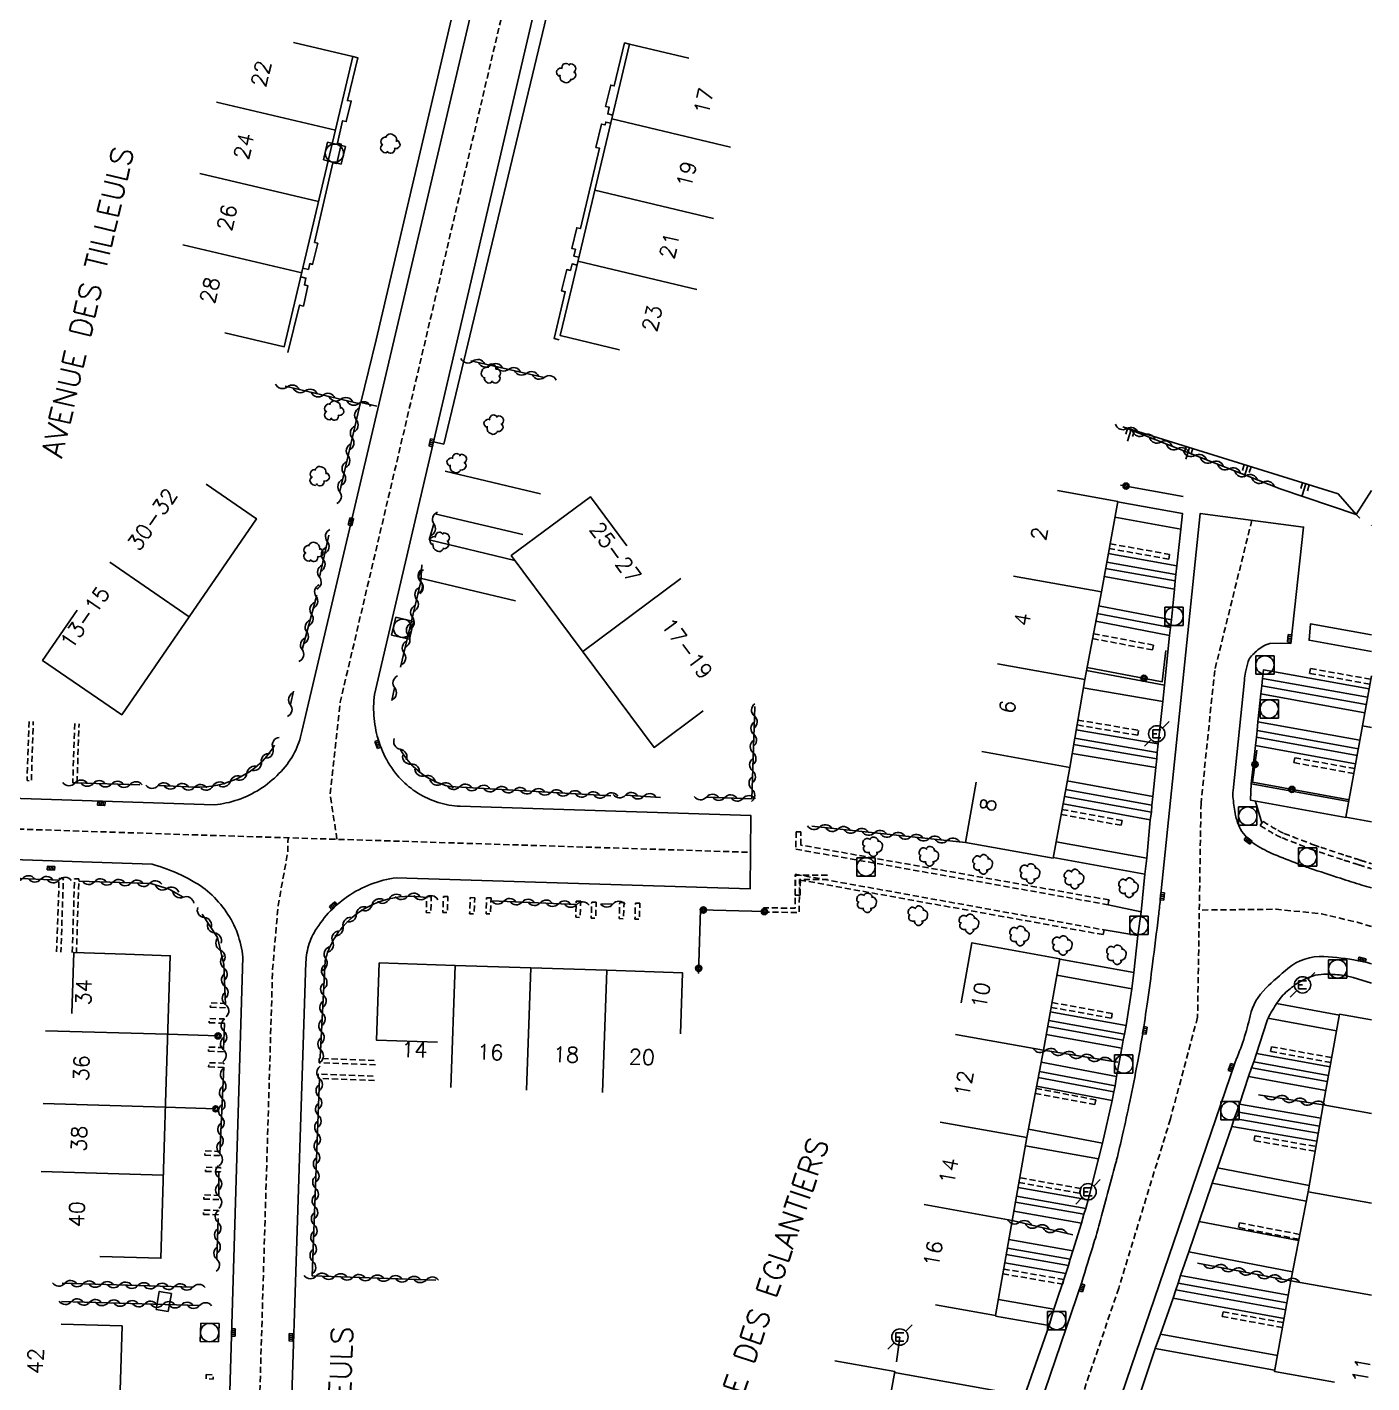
# Model space of a CAD drawing. Header units: millimetres. Extents: x 133017 to 134000, y 130000 to 131000.
# Drawn here: x 133890 to 134000, y 130642.6 to 130753.6 of the extents above; entities that cross this region are included whole.
import ezdxf
from ezdxf.enums import TextEntityAlignment as Align

# ---------------------------------------------------------------- set-up
doc = ezdxf.new("R2010")
doc.units = ezdxf.units.MM
doc.linetypes.add('DASHED', pattern=[0.75, 0.5, -0.25])
doc.layers.get('0').update_dxf_attribs({"linetype": 'CONTINUOUS'})
for name, color, linetype in [('W0001', 6, 'DASHED'), ('W0008', 7, 'CONTINUOUS'), ('W0100', 7, 'CONTINUOUS'), ('W0112', 1, 'DASHED'), ('W0211', 2, 'CONTINUOUS'), ('W0300', 7, 'CONTINUOUS'), ('W0310', 3, 'CONTINUOUS'), ('W0322', 7, 'CONTINUOUS'), ('W0400', 7, 'CONTINUOUS'), ('W0420', 7, 'CONTINUOUS'), ('W0471', 7, 'CONTINUOUS'), ('W0989', 7, 'CONTINUOUS'), ('W0991', 7, 'CONTINUOUS'), ('W1102', 7, 'CONTINUOUS'), ('W1471', 7, 'CONTINUOUS')]:
    doc.layers.add(name, color=color, linetype=linetype)
doc.styles.get("Standard").update_dxf_attribs({"font": 'romans.shx', "width": 0.85})

# ---------------------------------------------------------------- blocks, each defined once
blk = doc.blocks.new('T471')
for p, q in [((-0.333334, 0.333334), (-0.333334, -0.333334)), ((-0.333334, 0.333334), (0.333334, 0.333334)), ((-0.333334, 0), (0, 0)), ((0.500001, 0.500001), (1.000002, 1.000002)), ((-0.500001, -0.500001), (-1.000002, -1.000002)), ((-0.333334, -0.333334), (0.333334, -0.333334))]:
    blk.add_line(p, q)
blk.add_ellipse((0, 0), major_axis=(0.471405, 0.471405), ratio=1, start_param=5.4977871438, end_param=11.780972451)
blk = doc.blocks.new('T400')
for p, q in [((-0.15, 0.3), (0.15, 0.3)), ((-0.15, -0.25), (-0.15, 0.3)), ((-0.15, 0.15), (0.15, 0.15)), ((-0.15, 0), (0.15, 0)), ((0.15, 0.3), (0.15, -0.25)), ((-0.15, -0.15), (0.15, -0.15)), ((-0.15, -0.25), (-0.15, -0.3)), ((-0.15, -0.3), (0.15, -0.3)), ((0.15, -0.3), (0.15, -0.25))]:
    blk.add_line(p, q)
blk = doc.blocks.new('T420')
for p, q in [((0.75, 0.75), (-0.75, 0.75)), ((-0.75, 0.75), (-0.75, -0.75)), ((0.75, 0.75), (0.75, -0.75)), ((0.75, -0.75), (-0.75, -0.75))]:
    blk.add_line(p, q)
blk.add_ellipse((0, 0), major_axis=(-0.53, 0.53), ratio=1, start_param=3.926991, end_param=10.210176)
blk = doc.blocks.new('T300')
for p, q in [((-0.8, 0.51), (-0.86, 0.34)), ((-0.86, 0.34), (-0.86, 0.17)), ((-0.86, 0.17), (-0.74, 0.06)), ((-0.69, 0.63), (-0.8, 0.51)), ((-0.8, -0.06), (-0.74, 0.06)), ((-0.74, 0.06), (-0.69, 0.11)), ((-0.57, 0.69), (-0.69, 0.63)), ((-0.46, 0.69), (-0.57, 0.69)), ((-0.29, 0.63), (-0.46, 0.69)), ((-0.29, 0.63), (-0.17, 0.74)), ((-0.23, 0.57), (-0.29, 0.63)), ((-0.17, 0.74), (-0.06, 0.8)), ((-0.06, 0.8), (0.06, 0.8)), ((0.06, 0.8), (0.23, 0.74)), ((0.23, 0.74), (0.34, 0.63)), ((0.34, 0.63), (0.4, 0.51)), ((0.46, 0.46), (0.34, 0.46)), ((0.4, 0.51), (0.4, 0.46)), ((0.57, 0.4), (0.46, 0.46)), ((0.57, 0.4), (0.69, 0.29)), ((0.69, 0.29), (0.74, 0.17)), ((0.74, 0.06), (0.69, -0.17)), ((0.74, 0.17), (0.74, 0.06)), ((-0.8, -0.17), (-0.8, -0.06)), ((-0.8, -0.23), (-0.8, -0.17)), ((-0.74, -0.34), (-0.8, -0.23)), ((-0.69, -0.4), (-0.74, -0.34)), ((-0.51, -0.46), (-0.69, -0.4)), ((-0.4, -0.46), (-0.51, -0.46)), ((-0.4, -0.46), (-0.34, -0.46)), ((-0.34, -0.46), (-0.34, -0.4)), ((-0.34, -0.51), (-0.34, -0.46)), ((-0.29, -0.63), (-0.34, -0.51)), ((-0.17, -0.74), (-0.29, -0.63)), ((-0.06, -0.8), (-0.17, -0.74)), ((0.06, -0.8), (-0.06, -0.8)), ((0.17, -0.74), (0.06, -0.8)), ((0.23, -0.69), (0.17, -0.74)), ((0.29, -0.46), (0.23, -0.46)), ((0.29, -0.63), (0.23, -0.69)), ((0.46, -0.4), (0.29, -0.46)), ((0.34, -0.51), (0.29, -0.63)), ((0.34, -0.51), (0.34, -0.46)), ((0.57, -0.34), (0.46, -0.4)), ((0.63, -0.29), (0.57, -0.34)), ((0.69, -0.17), (0.63, -0.29))]:
    blk.add_line(p, q)
blk = doc.blocks.new('t211o')
at = {"color": 0, "linetype": 'Continuous'}
for p, q in [((-0.29, 0.5), (-0.29, 0)), ((0, 1), (0, 0)), ((0.29, 0.5), (0.29, 0))]:
    blk.add_line(p, q, dxfattribs=at)
blk = doc.blocks.new('t322o')
at = {"color": 0, "linetype": 'Continuous'}
for radius in [0.25, 0.15]:
    blk.add_circle((0, 0), radius, dxfattribs=at)
blk = doc.blocks.new('t310o')
at = {"color": 0, "linetype": 'Continuous'}
for centre, start, end in [((-0.5, 0.38), 216.8699, 323.1304), ((0.5, -0.37), 36.8699, 143.1303)]:
    blk.add_arc(centre, 0.625, start, end, dxfattribs=at)
blk = doc.blocks.new('T1471')
at = {"color": 0, "linetype": 'Continuous', "flags": 128}
blk.add_lwpolyline([(-0.75, -0.5), (-0.75, 0.5), (0.75, 0.5), (0.75, -0.5), (-0.75, -0.5)], dxfattribs=at)

msp = doc.modelspace()

# ---------------------------------------------------------------- linework, layer by layer
at = {"layer": 'W0001', "flags": 128}
for points in [[(133915.32, 130687.09), (133914.76, 130690.78), (133915.58, 130698.31), (133931.12, 130764.3), (133949.61, 130843.43), (133952.68, 130850.95), (133954.92, 130854.22)], [(133824.8, 130695.8), (133826.37, 130694.72), (133829.49, 130692.3), (133835.03, 130690.26), (133842.84, 130689.45), (133903.22, 130687.46), (133918.74, 130686.98), (133949.17, 130686.02)], [(133908.26, 130617.17), (133910.05, 130676.45), (133910.5, 130681.66), (133911.28, 130685.95), (133911.31, 130687.21)], [(134000, 130679.96), (133998.82, 130680.29), (133995.92, 130680.98), (133992.21, 130681.36), (133985.91, 130681.29)]]:
    msp.add_lwpolyline(points, dxfattribs=at)
at = {"layer": 'W0001'}
msp.add_lwpolyline([(133990.21, 130713.2), (133987.17, 130700.9), (133986.05, 130690.05), (133985.77, 130672.52), (133983.54, 130664.19), (133979.32, 130650.34), (133976.23, 130641.27), (133969.54, 130621.65), (133963.57, 130604.17), (133955.66, 130581.05), (133954.73, 130573.96)], dxfattribs=at)
at = {"layer": 'W0008', "flags": 128}
for points in [[(133923.23, 130719.63), (133924.06, 130719.44), (133947.46, 130816.87), (133951, 130831.85), (133951.65, 130834.62), (133953.04, 130840.54), (133954.13, 130843.14), (133956.15, 130844.97), (133958.87, 130845.93), (133961.62, 130845.53), (133963.12, 130845.01), (133974.78, 130841)], [(133944.76, 130811.77), (133918.39, 130698.93), (133918.37, 130698.68), (133918.34, 130698.44), (133918.33, 130698.19), (133918.32, 130697.95), (133918.32, 130697.7), (133918.33, 130697.46), (133918.34, 130697.21), (133918.36, 130696.97), (133918.39, 130696.72), (133918.42, 130696.48), (133918.46, 130696.23), (133918.51, 130695.99), (133918.56, 130695.75), (133918.62, 130695.52), (133918.69, 130695.27), (133918.77, 130695.02), (133918.86, 130694.77), (133918.95, 130694.53), (133919.05, 130694.29), (133919.16, 130694.06), (133919.27, 130693.82), (133919.39, 130693.6), (133919.52, 130693.37), (133919.65, 130693.15), (133919.8, 130692.93), (133919.94, 130692.72), (133920.1, 130692.51), (133920.24, 130692.33), (133920.39, 130692.17), (133920.54, 130692), (133920.7, 130691.84), (133920.86, 130691.69), (133921.03, 130691.54), (133921.2, 130691.39), (133921.38, 130691.26), (133921.56, 130691.12), (133921.74, 130691), (133921.93, 130690.87), (133922.12, 130690.76), (133922.32, 130690.65), (133922.53, 130690.54), (133922.73, 130690.44), (133922.94, 130690.35), (133923.16, 130690.26), (133923.37, 130690.18), (133923.59, 130690.11), (133923.81, 130690.05), (133924.03, 130689.99), (133924.26, 130689.94), (133924.48, 130689.89), (133924.71, 130689.86), (133924.94, 130689.83), (133925.17, 130689.8), (133925.39, 130689.79), (133949.21, 130689.03), (133949.13, 130683.02), (133920.17, 130683.93), (133919.91, 130683.89), (133919.64, 130683.85), (133919.38, 130683.79), (133919.11, 130683.73), (133918.85, 130683.66), (133918.6, 130683.58), (133918.34, 130683.5), (133918.09, 130683.4), (133917.84, 130683.3), (133917.59, 130683.19), (133917.35, 130683.08), (133917.1, 130682.96), (133916.87, 130682.83), (133916.64, 130682.69), (133916.41, 130682.55), (133916.18, 130682.4), (133915.96, 130682.24), (133915.75, 130682.08), (133915.54, 130681.91), (133915.34, 130681.75), (133915.15, 130681.58), (133914.97, 130681.4), (133914.79, 130681.22), (133914.61, 130681.03), (133914.44, 130680.84), (133914.28, 130680.65), (133914.12, 130680.45), (133913.97, 130680.24), (133913.82, 130680.04), (133913.68, 130679.82), (133913.54, 130679.61), (133913.44, 130679.44), (133913.35, 130679.27), (133913.27, 130679.09), (133913.19, 130678.92), (133913.12, 130678.74), (133913.05, 130678.55), (133912.99, 130678.37), (133912.94, 130678.18), (133912.9, 130677.99), (133912.86, 130677.8), (133912.83, 130677.61), (133912.8, 130677.42), (133912.79, 130677.23), (133912.78, 130677.03), (133910.83, 130617.06)], [(133918.57, 130722.54), (133917.28, 130722.85), (133918.52, 130727.98), (133933.42, 130791.54)], [(133841.87, 130691.99), (133905.28, 130689.9), (133905.53, 130689.93), (133905.77, 130689.97), (133906.02, 130690.01), (133906.26, 130690.06), (133906.5, 130690.11), (133906.74, 130690.18), (133906.98, 130690.25), (133907.21, 130690.32), (133907.45, 130690.41), (133907.68, 130690.5), (133907.91, 130690.6), (133908.13, 130690.7), (133908.36, 130690.81), (133908.58, 130690.93), (133908.8, 130691.05), (133909.01, 130691.19), (133909.22, 130691.32), (133909.43, 130691.47), (133909.63, 130691.62), (133909.83, 130691.78), (133910.02, 130691.94), (133910.21, 130692.1), (133910.39, 130692.28), (133910.57, 130692.46), (133910.74, 130692.64), (133910.91, 130692.83), (133911.07, 130693.02), (133911.23, 130693.22), (133911.36, 130693.4), (133911.49, 130693.59), (133911.61, 130693.79), (133911.73, 130693.98), (133911.84, 130694.18), (133911.94, 130694.39), (133912.03, 130694.6), (133912.12, 130694.81), (133912.2, 130695.02), (133912.27, 130695.24), (133912.34, 130695.46), (133912.4, 130695.68), (133912.45, 130695.9), (133928.69, 130764.87)], [(133939.27, 130752.18), (133938.86, 130752.28), (133938.02, 130748.76), (133937.73, 130748.83), (133937.31, 130747.08), (133937.61, 130747.01), (133937.48, 130746.46), (133937.89, 130746.36)], [(133912.53, 130733.84), (133912.98, 130733.74), (133913.09, 130734.21), (133913.32, 130734.15), (133913.74, 130735.88), (133913.49, 130735.94), (133914.99, 130742.47), (133915.3, 130742.4), (133915.65, 130744), (133915.36, 130744.07), (133915.78, 130745.91), (133916.08, 130745.83), (133916.48, 130747.51), (133916.17, 130747.56), (133917.02, 130751.06), (133916.62, 130751.15)], [(133937.73, 130745.7), (133937.32, 130745.79), (133937.26, 130745.56), (133936.96, 130745.63), (133936.51, 130743.72), (133936.81, 130743.65), (133935.24, 130737.07), (133934.95, 130737.14), (133934.54, 130735.45), (133934.84, 130735.38), (133934.71, 130734.82), (133935.12, 130734.73)], [(133934.97, 130734.09), (133934.56, 130734.19), (133934.43, 130733.65), (133934.13, 130733.72), (133933.71, 130731.97), (133934.01, 130731.9), (133933.09, 130728.08), (133933.5, 130727.98)], [(133911.3, 130726.94), (133912.26, 130730.81), (133912.57, 130730.73), (133912.94, 130732.39), (133912.65, 130732.46), (133912.77, 130733.03), (133912.36, 130733.13)], [(133924.17, 130717.22), (133931.99, 130715.36)], [(133923.34, 130713.74), (133930.53, 130712.03)], [(133922.86, 130711.59), (133929.88, 130709.92)], [(133984.08, 130709.47), (133978.46, 130710.48)], [(133983.99, 130708.76), (133978.33, 130709.78)], [(133922.12, 130708.46), (133929.94, 130706.61)], [(133983.87, 130707.56), (133978.12, 130708.59)], [(133983.94, 130708.23), (133978.24, 130709.26)], [(133983.63, 130705.06), (133977.67, 130706.19)], [(133983.48, 130703.78), (133977.43, 130704.93)], [(133983.54, 130704.43), (133977.55, 130705.57)], [(133983.06, 130699.69), (133976.67, 130700.9)], [(133982.93, 130698.37), (133976.41, 130699.48)], [(133991.02, 130699.66), (133999.58, 130698.12)], [(133991.09, 130700.25), (133999.69, 130698.71)], [(133990.94, 130698.98), (133999.46, 130697.44)], [(133982.53, 130694.9), (133975.82, 130696.05)], [(133990.64, 130696), (133998.93, 130694.5)], [(133990.71, 130696.7), (133999.05, 130695.19)], [(133982.43, 130693.68), (133975.62, 130694.85)], [(133982.45, 130694.19), (133975.7, 130695.35)], [(133990.6, 130695.44), (133998.83, 130693.95)], [(133982.36, 130692.95), (133975.49, 130694.12)], [(133990.51, 130694.75), (133998.7, 130693.26)], [(133982.11, 130690.59), (133975.1, 130691.86)], [(133990.16, 130691.63), (133998.14, 130690.19)], [(133982, 130689.3), (133974.87, 130690.59)], [(133982.03, 130689.88), (133974.97, 130691.16)], [(133981.89, 130688.69), (133974.76, 130689.98)], [(133905.8, 130617.27), (133907.61, 130677.44), (133907.58, 130677.69), (133907.55, 130677.94), (133907.5, 130678.18), (133907.45, 130678.42), (133907.39, 130678.67), (133907.32, 130678.91), (133907.25, 130679.14), (133907.17, 130679.38), (133907.08, 130679.61), (133906.98, 130679.84), (133906.88, 130680.07), (133906.77, 130680.29), (133906.65, 130680.51), (133906.53, 130680.73), (133906.39, 130680.94), (133906.26, 130681.16), (133906.11, 130681.36), (133905.96, 130681.56), (133905.8, 130681.76), (133905.63, 130681.95), (133905.46, 130682.14), (133905.29, 130682.32), (133905.11, 130682.5), (133904.92, 130682.67), (133904.73, 130682.83), (133904.53, 130682.99), (133904.33, 130683.14), (133904.12, 130683.29), (133903.91, 130683.43), (133903.69, 130683.56), (133903.42, 130683.72), (133903.14, 130683.87), (133902.86, 130684.02), (133902.58, 130684.16), (133902.29, 130684.29), (133902, 130684.42), (133901.7, 130684.54), (133901.41, 130684.65), (133901.11, 130684.76), (133900.81, 130684.86), (133900.51, 130684.95), (133900.2, 130685.04), (133845.43, 130686.87)], [(133981.61, 130685.55), (133974.2, 130686.89)], [(133981.45, 130684.24), (133973.96, 130685.59)], [(133981.15, 130681.15), (133978.44, 130681.73)], [(133980.88, 130679.22), (133978.11, 130679.67)], [(133980.55, 130676.17), (133974.49, 130677.26)], [(133980.39, 130674.84), (133974.25, 130675.95)], [(133979.92, 130671.83), (133973.71, 130672.95)], [(133992.22, 130673.64), (133997.39, 130672.69)], [(133979.69, 130670.63), (133973.5, 130671.75)], [(133979.78, 130671.13), (133973.59, 130672.25)], [(133991.53, 130672.43), (133997.15, 130671.4)], [(133979.58, 130669.98), (133973.38, 130671.1)], [(133990.59, 130669.55), (133996.61, 130668.45)], [(133979.14, 130667.66), (133972.96, 130668.83)], [(133990.19, 130668.39), (133996.39, 130667.25)], [(133990.38, 130668.88), (133996.48, 130667.76)], [(133978.92, 130666.4), (133972.72, 130667.58)], [(133979.01, 130666.91), (133972.82, 130668.09)], [(133989.95, 130667.67), (133996.26, 130666.52)], [(133978.77, 130665.7), (133972.59, 130666.87)], [(133989.19, 130665.41), (133995.85, 130664.25)], [(133988.76, 130664.23), (133995.64, 130663.04)], [(133988.98, 130664.77), (133995.74, 130663.6)], [(133977.99, 130662.22), (133971.92, 130663.37)], [(133988.56, 130663.58), (133995.53, 130662.38)], [(133977.66, 130660.92), (133971.67, 130661.98)], [(133987.4, 130660.18), (133994.91, 130658.74)], [(133976.82, 130657.58), (133971.07, 130658.58)], [(133986.96, 130658.94), (133994.66, 130657.46)], [(133976.47, 130656.4), (133970.86, 130657.38)], [(133976.62, 130656.86), (133970.95, 130657.86)], [(133976.26, 130655.67), (133970.73, 130656.64)], [(133985.9, 130655.8), (133994.04, 130654.24)], [(133975.56, 130653.4), (133970.33, 130654.32)], [(133975.19, 130652.2), (133970.11, 130653.09)], [(133975.33, 130652.72), (133970.2, 130653.62)], [(133985.04, 130653.31), (133993.55, 130651.68)], [(133974.98, 130651.53), (133969.99, 130652.41)], [(133984.19, 130650.75), (133993.08, 130649.13)], [(133984.38, 130651.38), (133993.2, 130649.77)], [(133974, 130648.62), (133969.46, 130649.42)], [(133983.76, 130649.51), (133992.85, 130647.85)], [(133983.98, 130650.2), (133992.98, 130648.56)], [(133973.61, 130647.28), (133969.22, 130648.05)], [(133982.74, 130646.58), (133992.3, 130644.84)], [(133982.31, 130645.4), (133992.07, 130643.62)], [(133971.59, 130641.52), (133960.97, 130643.43)]]:
    msp.add_lwpolyline(points, dxfattribs=at)
at = {"layer": 'W0008'}
for points in [[(134000, 130683.1, -0.001627), (133999.21, 130683.34, -0.004919), (133997.47, 130683.89, -0.003377), (133994.93, 130684.73, -0.010514), (133993.97, 130685.08, -0.005205), (133992.03, 130685.85, -0.045625), (133990.53, 130686.64, -0.067618), (133989.66, 130687.39, -0.072592), (133989.19, 130688.09, -0.060489), (133988.88, 130689.04, -0.024851), (133988.68, 130690.39, -0.049727), (133988.68, 130691.08), (133989.6, 130700.11, -0.026399), (133989.7, 130700.76, -0.019267), (133989.92, 130701.64, -0.117074), (133990.19, 130702.1, -0.053783), (133991.05, 130702.84, -0.102447), (133991.69, 130703.11), (133992.61, 130703.15), (133993.41, 130703.12), (133994.45, 130712.64), (133985.98, 130713.75), (133982.71, 130682.08, -0.004287), (133982.57, 130680.81, -0.001366), (133982.08, 130676.85, -0.004048), (133981.67, 130673.78, -0.004522), (133981.25, 130671.04, -0.0069), (133980.85, 130668.79, -0.004901), (133980.22, 130665.62, -0.003879), (133979.63, 130662.9, -0.005106), (133979.14, 130660.84, -0.005058), (133979.06, 130660.52, -0.000333), (133977.74, 130655.64, -0.007583), (133977.28, 130654.04, -0.001354), (133976.28, 130650.82), (133963.8, 130614.14)], [(133978.78, 130639.35), (133988.81, 130668.77), (133988.81, 130668.77), (133988.84, 130668.84, 0.046595), (133990.07, 130672.63, -0.149037), (133991.36, 130674.9, -0.01455), (133993.16, 130676.51, -0.191026), (133996.11, 130677.49, -0.032543), (133998.92, 130677.15, -0.025912), (133999.89, 130676.92), (134000, 130676.88)], [(133980.34, 130639.51), (133982.31, 130645.4), (133982.74, 130646.58), (133983.76, 130649.51), (133983.98, 130650.2), (133984.19, 130650.75), (133984.38, 130651.38), (133985.04, 130653.31), (133985.9, 130655.8), (133986.96, 130658.94), (133987.4, 130660.18), (133988.56, 130663.58), (133988.76, 130664.23), (133988.98, 130664.77), (133989.19, 130665.41), (133989.95, 130667.67), (133990.19, 130668.39), (133990.38, 130668.88), (133990.59, 130669.55), (133991.45, 130672.18, -0.05083), (133991.71, 130672.78, -0.028839), (133992.53, 130674.05, -0.052466), (133993, 130674.56, -0.037032), (133993.95, 130675.3, -0.064725), (133995.18, 130675.89, -0.080318), (133996.11, 130676.04, -0.030505), (133997.58, 130675.96, -0.042197), (133998.51, 130675.77), (134000, 130675.32)]]:
    msp.add_lwpolyline(points, format="xyb", dxfattribs=at)
for points in [[(133979.22, 130714.72), (133984.53, 130713.76), (133984.41, 130712.48)], [(133971.59, 130641.52), (133973.61, 130647.28), (133974, 130648.62), (133974.98, 130651.53), (133975.19, 130652.2), (133975.33, 130652.72), (133975.56, 130653.4), (133976.26, 130655.67), (133976.47, 130656.4), (133976.62, 130656.86), (133976.82, 130657.58), (133977.66, 130660.92), (133977.99, 130662.22), (133978.77, 130665.7), (133978.92, 130666.4), (133979.01, 130666.91), (133979.14, 130667.66), (133979.58, 130669.98), (133979.69, 130670.63), (133979.78, 130671.13), (133979.92, 130671.83), (133980.39, 130674.84), (133980.55, 130676.17), (133980.88, 130679.22), (133981.15, 130681.15), (133981.45, 130684.24), (133981.61, 130685.55), (133981.89, 130688.69), (133982, 130689.3), (133982.03, 130689.88), (133982.11, 130690.59), (133982.36, 130692.95), (133982.43, 130693.68), (133982.45, 130694.19), (133982.53, 130694.9), (133982.93, 130698.37), (133983.06, 130699.69), (133983.48, 130703.78), (133983.54, 130704.43), (133983.63, 130705.06), (133983.87, 130707.56), (133983.94, 130708.23), (133983.99, 130708.76), (133984.08, 130709.47), (133984.41, 130712.48), (133979, 130713.46)], [(134000, 130702.46), (133994.9, 130703.38), (133995.01, 130704.72), (134000, 130703.82)], [(133999.81, 130699.39), (133991.16, 130700.95), (133991.09, 130700.25), (133991.02, 130699.66), (133990.94, 130698.98), (133990.71, 130696.7), (133990.64, 130696), (133990.6, 130695.44), (133990.51, 130694.75), (133990.16, 130691.63), (133990.09, 130690.3), (133997.9, 130688.88)]]:
    msp.add_lwpolyline(points, dxfattribs=at)
at = {"layer": 'W0100', "flags": 128}
for points in [[(133906.14, 130728.55), (133911, 130727.4), (133916.62, 130751.17), (133911.76, 130752.32)], [(133938.44, 130727.15), (133933.58, 130728.33), (133934.54, 130732.28), (133939.27, 130752.18), (133944.13, 130751.02)], [(133904.6, 130716.16), (133908.73, 130713.32), (133897.7, 130697.28), (133891.22, 130701.73), (133894.05, 130705.85)], [(133939.05, 130711.12), (133936.06, 130715.13), (133929.59, 130710.31), (133941.28, 130694.6), (133945.29, 130697.59)], [(133895.9, 130652.94), (133900.9, 130652.79), (133901.31, 130666.38), (133901.67, 130677.55), (133898, 130677.68), (133893.77, 130677.82), (133893.62, 130672.82)], [(133923.55, 130670.48), (133918.55, 130670.65), (133918.78, 130676.96), (133924.99, 130676.76), (133931.19, 130676.56), (133937.4, 130676.36), (133943.61, 130676.15), (133943.45, 130671.16)], [(133891.98, 130622.7), (133896.97, 130622.55), (133897.72, 130647.25), (133892.73, 130647.4)]]:
    msp.add_lwpolyline(points, dxfattribs=at)
at = {"layer": 'W0100'}
for points in [[(133967.65, 130691.75), (133966.77, 130686.83), (133973.96, 130685.55), (133975.3, 130692.97), (133976.53, 130700.17), (133977.89, 130707.34), (133979.23, 130714.74), (133974.31, 130715.63)], [(134000, 130700.46), (133999.27, 130696.38), (133997.91, 130688.89), (134000, 130688.51)], [(133966.41, 130673.69), (133967.3, 130678.61), (133974.5, 130677.3), (133973.15, 130669.83), (133971.79, 130662.68), (133969.23, 130648.1), (133964.31, 130648.97)], [(134000, 130672.3), (133997.4, 130672.76), (133996.04, 130665.35), (133994.81, 130658.22), (133993.41, 130650.93), (133992.06, 130643.53), (133996.98, 130642.64)], [(133950.79, 130615.18), (133955.71, 130614.3), (133957.06, 130621.74), (133958.3, 130628.89), (133959.66, 130636.14), (133960.99, 130643.51), (133956.07, 130644.4)]]:
    msp.add_lwpolyline(points, dxfattribs=at)
at = {"layer": 'W0112'}
for points in [[(133978.6, 130711.28), (133983.48, 130710.4), (133983.41, 130710.01), (133978.53, 130710.89)], [(133977.24, 130703.91), (133982.16, 130702.98), (133982.09, 130702.59), (133977.17, 130703.52)], [(133999.88, 130699.79), (133994.94, 130700.67), (133995.01, 130701.07), (133999.95, 130700.18)], [(133975.96, 130696.85), (133980.94, 130696), (133980.87, 130695.6), (133975.89, 130696.45)], [(133998.56, 130692.47), (133993.64, 130693.36), (133993.72, 130693.76), (133998.63, 130692.87)], [(133974.67, 130689.52), (133979.59, 130688.63), (133979.52, 130688.23), (133974.6, 130689.12)], [(133973.78, 130673.33), (133978.72, 130672.44), (133978.79, 130672.83), (133973.85, 130673.72)], [(133996.68, 130668.81), (133991.74, 130669.72), (133991.81, 130670.11), (133996.75, 130669.21)], [(133972.48, 130666.29), (133977.36, 130665.37), (133977.44, 130665.76), (133972.55, 130666.69)], [(133995.38, 130661.55), (133990.39, 130662.42), (133990.45, 130662.81), (133995.45, 130661.94)], [(133971.14, 130658.99), (133976.13, 130658.11), (133976.2, 130658.5), (133971.21, 130659.38)], [(133994.07, 130654.35), (133989.13, 130655.3), (133989.21, 130655.69), (133994.14, 130654.74)], [(133969.83, 130651.52), (133974.75, 130650.66), (133974.81, 130651.05), (133969.9, 130651.91)], [(133992.71, 130647.12), (133987.79, 130648.02), (133987.86, 130648.41), (133992.79, 130647.52)]]:
    msp.add_lwpolyline(points, dxfattribs=at)
at = {"layer": 'W0112', "flags": 128}
for points in [[(133890.11, 130696.73), (133889.95, 130691.89), (133890.3, 130691.87), (133890.46, 130696.72)], [(133893.85, 130696.56), (133893.69, 130691.71), (133894.04, 130691.7), (133894.2, 130696.54)], [(133892.37, 130677.86), (133892.57, 130683.88), (133892.92, 130683.87), (133892.72, 130677.85)], [(133893.64, 130677.82), (133893.84, 130683.85), (133894.19, 130683.84), (133893.99, 130677.81)], [(133955.46, 130684.15), (133952.83, 130684.15), (133952.82, 130681.44), (133950.24, 130681.48), (133950.24, 130681.13), (133953.16, 130681.09), (133953.18, 130683.8), (133955.46, 130683.8)], [(133918.48, 130668.63), (133913.85, 130668.79), (133913.86, 130669.14), (133918.49, 130668.98)], [(133918.4, 130667.35), (133913.77, 130667.52), (133913.78, 130667.87), (133918.41, 130667.7)]]:
    msp.add_lwpolyline(points, dxfattribs=at)
at = {"layer": 'W0112'}
msp.add_lwpolyline([(134000, 130684.68, -0.001597), (133998.96, 130685, -0.00291), (133997.75, 130685.38, -0.001725), (133995.72, 130686.05, -0.010935), (133995.11, 130686.26, -0.002754), (133992.7, 130687.2, -0.034843), (133992.15, 130687.46, -0.014635), (133990.9, 130688.21), (133991.12, 130688.55, 0.014635), (133992.35, 130687.81, 0.034843), (133992.85, 130687.57, 0.002754), (133995.25, 130686.64, 0.010935), (133995.85, 130686.43, 0.001725), (133997.88, 130685.76, 0.00291), (133999.08, 130685.38, 0.001417), (134000, 130685.09)], format="xyb", dxfattribs=at)
for points in [[(133953.3, 130687.69), (133952.9, 130687.7), (133952.89, 130686.28), (133978.44, 130681.73), (133978.49, 130681.99), (133978.52, 130682.12), (133953.29, 130686.61)], [(133953.23, 130682.51), (133952.83, 130682.52), (133952.86, 130684.22), (133978.11, 130679.67), (133978.07, 130679.4), (133978.05, 130679.28), (133953.25, 130683.75)]]:
    msp.add_lwpolyline(points, close=True, dxfattribs=at)
at = {"layer": 'W0112', "flags": 128}
for points in [[(133923.04, 130682.39), (133922.67, 130682.4), (133922.63, 130681.08), (133922.99, 130681.07)], [(133924.4, 130682.39), (133924.03, 130682.41), (133923.99, 130681.09), (133924.35, 130681.08)], [(133926.59, 130682.29), (133926.22, 130682.31), (133926.18, 130680.99), (133926.55, 130680.98)], [(133927.93, 130682.29), (133927.56, 130682.3), (133927.52, 130680.98), (133927.89, 130680.97)], [(133935.27, 130682.01), (133934.9, 130682.02), (133934.86, 130680.7), (133935.23, 130680.69)], [(133936.54, 130681.93), (133936.17, 130681.95), (133936.13, 130680.63), (133936.5, 130680.62)], [(133938.82, 130681.9), (133938.46, 130681.91), (133938.42, 130680.59), (133938.78, 130680.58)], [(133940.12, 130681.85), (133939.75, 130681.87), (133939.71, 130680.55), (133940.07, 130680.54)], [(133904.95, 130673.34), (133906.17, 130673.3), (133906.19, 130673.65), (133904.96, 130673.69)], [(133904.86, 130672.06), (133906.08, 130672.03), (133906.09, 130672.38), (133904.87, 130672.41)], [(133904.79, 130669.73), (133906.01, 130669.69), (133906.02, 130670.04), (133904.8, 130670.08)], [(133904.81, 130668.45), (133906.04, 130668.41), (133906.05, 130668.76), (133904.82, 130668.8)], [(133904.49, 130661.23), (133905.71, 130661.19), (133905.72, 130661.54), (133904.5, 130661.58)], [(133904.56, 130659.9), (133905.78, 130659.86), (133905.79, 130660.21), (133904.57, 130660.25)], [(133904.41, 130657.63), (133905.64, 130657.59), (133905.65, 130657.94), (133904.43, 130657.98)], [(133904.38, 130656.38), (133905.6, 130656.35), (133905.61, 130656.7), (133904.39, 130656.74)], [(133904.61, 130643.27), (133905.19, 130643.25), (133905.18, 130642.9), (133904.6, 130642.92)]]:
    msp.add_lwpolyline(points, close=True, dxfattribs=at)
at = {"layer": 'W0211'}
msp.add_lwpolyline([(133992.53, 130715.76), (133998.74, 130713.67), (133997.27, 130715.37), (133979.64, 130720.84)], dxfattribs=at)
at = {"layer": 'W0310', "flags": 128}
for points in [[(133932.29, 130724.9), (133926.27, 130726.26)], [(133915.54, 130715.55), (133917.23, 130722.73), (133911.09, 130724.17)], [(133992.53, 130715.76), (133992.53, 130715.76), (133979.64, 130720.84)], [(133923.25, 130712.9), (133922.86, 130711.59)], [(133913.88, 130708.54), (133914.64, 130711.97)], [(133922.17, 130708.19), (133922.27, 130709.56)], [(133922.17, 130708.18), (133920.52, 130701.17)], [(133912.47, 130702.61), (133913.66, 130707.08)], [(133920.04, 130699.48), (133919.8, 130698.46)], [(133911.5, 130698.11), (133911.77, 130699.21)], [(133945.56, 130690.54), (133949.27, 130690.4), (133949.52, 130697.96)], [(133893.87, 130691.7), (133899.19, 130691.53)], [(133938.93, 130690.69), (133941.79, 130690.52)], [(133966.77, 130686.83), (133954.2, 130688.16)], [(133892.57, 130683.75), (133883.03, 130684.15), (133881.61, 130684.19)], [(133902.73, 130682.35), (133901.59, 130683.01), (133900.07, 130683.46), (133894.18, 130683.67)], [(133934.96, 130681.75), (133927.96, 130682.06)], [(133937.9, 130681.78), (133936.93, 130681.79)], [(133906.2, 130673.56), (133906.06, 130676.84), (133905.54, 130679.04), (133904.29, 130680.96)], [(133906.02, 130669.87), (133906.1, 130672)], [(133979.24, 130668.83), (133973.15, 130669.83)], [(133905.72, 130661.37), (133906.06, 130668.42)], [(133913.89, 130667.51), (133913.3, 130651.35), (133923.4, 130650.99)], [(133990.75, 130666.18), (133996.04, 130665.35)], [(133905.64, 130657.88), (133905.64, 130659.86)], [(133905.48, 130652.72), (133905.6, 130656.04)], [(133975.57, 130654.7), (133970.6, 130655.88)], [(133985.75, 130652.4), (133993.41, 130650.93)], [(133903.52, 130650.42), (133892.83, 130650.75)], [(133904.06, 130648.92), (133892.78, 130649.26)]]:
    msp.add_lwpolyline(points, dxfattribs=at)
for points in [[(133900.67, 130691.48), (133903.13, 130691.38, 0.128607), (133906.93, 130691.96, 0.073389), (133908.81, 130693.12, 0.08966), (133910.2, 130694.79)], [(133920.5, 130694.45, 0.09174), (133921.96, 130692.69, 0.11672), (133924.55, 130691.41), (133937.73, 130690.63)], [(133922.59, 130682.31, 0.117894), (133919.18, 130682.1, 0.117301), (133916.24, 130680.39, 0.139892), (133914.34, 130677.15), (133913.95, 130669.25), (133913.94, 130669.14)]]:
    msp.add_lwpolyline(points, format="xyb", dxfattribs=at)
at = {"layer": 'W0322', "flags": 128}
for points in [[(133984.6, 130715.15), (133979.47, 130716.08)], [(133999.04, 130713.37), (133998.74, 130713.67), (134000, 130715.63)], [(134000, 130712.78), (133999.97, 130712.8)], [(133976.72, 130701.15), (133982.87, 130699.98), (133983.16, 130702.54)], [(133998.17, 130690.32), (133990.27, 130691.76), (133990.63, 130694.39)], [(133991.03, 130688.42), (133990.51, 130690.17)], [(133950.31, 130681.17), (133945.09, 130681.31), (133944.92, 130676.11)], [(133905.58, 130670.99), (133901.46, 130671.12)], [(133905.4, 130665.02), (133901.27, 130665.15)], [(133961.13, 130644.3), (133961.4, 130646.34)]]:
    msp.add_lwpolyline(points, dxfattribs=at)
at = {"layer": 'W1102', "flags": 128}
for points in [[(133915.2, 130745.13), (133905.46, 130747.43)], [(133937.81, 130746.06), (133947.54, 130743.75)], [(133913.81, 130739.29), (133904.08, 130741.59)], [(133936.42, 130740.21), (133946.15, 130737.9)], [(133912.43, 130733.45), (133902.7, 130735.75)], [(133935.04, 130734.4), (133944.77, 130732.09)], [(133903.21, 130705.3), (133896.73, 130709.76)], [(133935.44, 130702.46), (133943.46, 130708.42)], [(133977.89, 130707.34), (133970.7, 130708.63)], [(133976.53, 130700.17), (133969.4, 130701.46)], [(133999.27, 130696.38), (134000, 130696.25)], [(133975.3, 130692.97), (133968.1, 130694.27)], [(133924.99, 130676.76), (133924.63, 130666.76)], [(133931.19, 130676.56), (133930.84, 130666.56)], [(133937.4, 130676.36), (133937.05, 130666.36)], [(133901.46, 130671.12), (133891.46, 130671.42)], [(133973.15, 130669.83), (133965.95, 130671.1)], [(133901.27, 130665.15), (133891.28, 130665.45)], [(133996.04, 130665.35), (134000, 130664.65)], [(133971.79, 130662.68), (133964.69, 130663.93)], [(133901.1, 130659.58), (133891.11, 130659.89)], [(133994.81, 130658.22), (134000, 130657.3)], [(133970.6, 130655.88), (133963.4, 130657.19)], [(133993.41, 130650.93), (134000, 130649.77)]]:
    msp.add_lwpolyline(points, dxfattribs=at)

# ---------------------------------------------------------------- block references
at = {"layer": 'W0211'}
for p, rotation in [((133980.32, 130720.63), 162.7494314368755), ((133985.1, 130719.15), 162.7494314368884), ((133989.87, 130717.67), 162.7494314368835), ((133994.64, 130716.18), 162.7494314368884)]:
    msp.add_blockref('t211o', p, dxfattribs=dict(at, rotation=rotation))
at = {"layer": 'W0300'}
for p, rotation in [((133934.08, 130749.77), 256.848848542194), ((133919.69, 130744.07), 76.8092129502122), ((133927.88, 130725.22), 167.2653089367665), ((133915.09, 130722.22), 76.78441002048248), ((133928.13, 130720.99), 252.5066141972096), ((133925.1, 130717.83), 252.5066141972096), ((133913.91, 130716.85), 76.78441002048248), ((133913.39, 130710.65), 77.47747626886404), ((133923.7, 130711.4), 253.6482247319278)]:
    msp.add_blockref('T300', p, dxfattribs=dict(at, rotation=rotation))
for p in [(133959.23, 130686.47), (133963.83, 130685.69), (133968.24, 130685.03), (133972.11, 130684.27), (133975.72, 130683.83), (133980.17, 130683.12), (133958.74, 130681.88), (133962.93, 130680.83), (133967.12, 130680.16), (133971.25, 130679.17), (133974.76, 130678.39), (133979.19, 130677.63)]:
    msp.add_blockref('T300', p, dxfattribs=at)
at = {"layer": 'W0310'}
for p, rotation in [((133926.44, 130726.22), 167.2653089379474), ((133927.9, 130725.89), 167.2653089379474), ((133929.37, 130725.56), 167.2653089379474), ((133930.83, 130725.23), 167.2653089379474), ((133932.29, 130724.9), 167.2653089379474), ((133911.26, 130724.13), 166.7844100204825), ((133912.72, 130723.79), 166.7844100204825), ((133914.18, 130723.45), 166.7844100204825), ((133915.64, 130723.11), 166.7844100204825), ((133917.1, 130722.76), 166.7844100204825), ((133916.91, 130721.4), 76.78441002048248), ((133916.57, 130719.94), 76.78441002048248), ((133979.98, 130720.71), 158.4679236467527), ((133981.37, 130720.16), 158.4679236467527), ((133916.23, 130718.48), 76.78441002048248), ((133982.77, 130719.61), 158.4679236467527), ((133984.16, 130719.06), 158.4679236467527), ((133985.56, 130718.51), 158.4679236467527), ((133986.95, 130717.96), 158.4679236467527), ((133915.88, 130717.02), 76.78441002048248), ((133988.35, 130717.41), 158.4679236467527), ((133989.74, 130716.86), 158.4679236467527), ((133915.54, 130715.55), 76.78441002048248), ((133991.14, 130716.31), 158.4679236467527), ((133923.25, 130712.9), 253.6482247319278), ((133914.53, 130711.47), 77.47747626868326), ((133914.2, 130710), 77.47747626868326), ((133913.88, 130708.54), 77.47747626868326), ((133922.17, 130708.18), 256.745714106195), ((133922.17, 130708.19), 85.92503489534282), ((133913.62, 130706.96), 75.14639677127589), ((133921.83, 130706.72), 256.745714106195), ((133913.24, 130705.51), 75.14639677127589), ((133921.49, 130705.26), 256.745714106195), ((133912.85, 130704.06), 75.14639677127589), ((133921.14, 130703.8), 256.745714106195), ((133912.47, 130702.61), 75.14639677127589), ((133920.8, 130702.34), 256.745714106195), ((133920.04, 130699.48), 256.8053935048165), ((133911.5, 130698.11), 76.18342271710831), ((133949.49, 130697.18), 88.09722932849664), ((133949.44, 130695.68), 88.09722932849664), ((133910.07, 130694.57), 58.14901993012455), ((133920.5, 130694.45), 299.4289222829711), ((133949.39, 130694.18), 88.09722932849664), ((133909.13, 130693.41), 44.08818987506983), ((133921.38, 130693.24), 313.1252469897141), ((133907.95, 130692.49), 31.97489685465779), ((133922.53, 130692.28), 326.8215716954375), ((133949.34, 130692.69), 88.09722932849664), ((133893.87, 130691.7), 358.1762508052137), ((133895.37, 130691.65), 358.1762508052137), ((133896.87, 130691.6), 358.1762508052137), ((133898.37, 130691.56), 358.1762508052137), ((133900.67, 130691.48), 357.6951337687764), ((133902.17, 130691.42), 357.6951337687764), ((133903.66, 130691.34), 357.9924126255234), ((133905.16, 130691.44), 9.319907367217732), ((133906.6, 130691.83), 20.64740211119972), ((133923.87, 130691.61), 340.5178964021743), ((133925.34, 130691.37), 356.6060216726739), ((133926.84, 130691.28), 356.6060216726739), ((133949.29, 130691.19), 88.09722932849664), ((133928.33, 130691.19), 356.6060216726739), ((133929.83, 130691.1), 356.6060216726739), ((133931.33, 130691.01), 356.6060216726739), ((133932.83, 130690.92), 356.6060216726739), ((133934.32, 130690.84), 356.6060216726739), ((133935.82, 130690.75), 356.6060216726739), ((133937.32, 130690.66), 356.6060216726739), ((133938.93, 130690.69), 356.6246515148655), ((133940.43, 130690.6), 356.6246515148655), ((133945.56, 130690.54), 357.7352284737673), ((133947.06, 130690.49), 357.7352284737673), ((133948.56, 130690.43), 357.7352284737673), ((133954.83, 130688.09), 173.9859759448649), ((133956.33, 130687.93), 173.9859759448649), ((133957.82, 130687.78), 173.9859759448649), ((133959.31, 130687.62), 173.9859759448649), ((133960.8, 130687.46), 173.9859759448649), ((133962.29, 130687.3), 173.9859759448649), ((133963.79, 130687.15), 173.9859759448649), ((133965.28, 130686.99), 173.9859759448649), ((133889.57, 130683.88), 177.6085118782373), ((133891.07, 130683.82), 177.6085118782373), ((133892.57, 130683.75), 177.6085118782373), ((133895.47, 130683.62), 177.9527865705102), ((133896.97, 130683.57), 177.9527865705102), ((133898.47, 130683.52), 177.9527865705102), ((133899.97, 130683.46), 177.9527865705102), ((133901.41, 130683.06), 163.4473275628755), ((133902.73, 130682.35), 149.996052474591), ((133919.61, 130682.22), 193.4182170327292), ((133921.09, 130682.42), 181.7116252384835), ((133922.59, 130682.31), 170.0050334432134), ((133904.47, 130680.68), 123.0315962390126), ((133916.91, 130680.95), 216.831400622705), ((133918.19, 130681.73), 205.1248088276715), ((133928.97, 130682.02), 177.4605433300812), ((133930.47, 130681.95), 177.4605433300812), ((133931.96, 130681.89), 177.4605433300812), ((133933.46, 130681.82), 177.4605433300812), ((133934.96, 130681.75), 177.4605433300812), ((133937.9, 130681.78), 179.2869660901124), ((133915.81, 130679.94), 228.8900362143736), ((133905.29, 130679.42), 123.0315962390126), ((133914.96, 130678.71), 241.4417277981102), ((133905.78, 130678.02), 103.4375882119898), ((133914.39, 130677.32), 253.9934193818331), ((133906.07, 130676.56), 92.44232864643426), ((133906.14, 130675.06), 92.44232864643426), ((133914.27, 130675.83), 267.1613293133968), ((133914.2, 130674.33), 267.1613293133968), ((133906.2, 130673.56), 92.44232864643426), ((133914.13, 130672.84), 267.1613293133968), ((133906.07, 130671.37), 87.86891745900805), ((133914.05, 130671.34), 267.1613293133968), ((133906.02, 130669.87), 87.86891745900805), ((133913.98, 130669.84), 267.1613293133968), ((133973.32, 130669.8), 170.6208670745982), ((133974.8, 130669.56), 170.6208670745982), ((133976.28, 130669.32), 170.6208670745982), ((133977.76, 130669.07), 170.6208670745982), ((133906.01, 130667.36), 87.22694043967816), ((133913.89, 130667.51), 267.9268924420834), ((133905.93, 130665.86), 87.22694043967816), ((133913.83, 130666.01), 267.9268924420834), ((133992.23, 130665.94), 351.0838396134235), ((133993.71, 130665.71), 351.0838396134235), ((133905.86, 130664.36), 87.22694043967816), ((133913.78, 130664.51), 267.9268924420834), ((133995.2, 130665.48), 351.0838396134235), ((133905.79, 130662.87), 87.22694043967816), ((133913.72, 130663.02), 267.9268924420834), ((133905.72, 130661.37), 87.22694043967816), ((133913.67, 130661.52), 267.9268924420834), ((133913.61, 130660.02), 267.9268924420834), ((133905.64, 130659.38), 90.12942880999817), ((133913.56, 130658.52), 267.9268924420834), ((133905.64, 130657.88), 90.12942880999817), ((133913.51, 130657.02), 267.9268924420834), ((133905.59, 130655.72), 88.0336819889872), ((133913.45, 130655.52), 267.9268924420834), ((133971.19, 130655.74), 166.659395705172), ((133905.54, 130654.22), 88.0336819889872), ((133913.4, 130654.02), 267.9268924420834), ((133972.65, 130655.39), 166.659395705172), ((133974.11, 130655.04), 166.659395705172), ((133905.48, 130652.72), 88.0336819889872), ((133913.34, 130652.52), 267.9268924420834), ((133913.63, 130651.34), 357.9268924420833), ((133915.13, 130651.29), 357.9268924420833), ((133987.23, 130652.12), 349.1255696623043), ((133988.7, 130651.84), 349.1255696623043), ((133990.17, 130651.56), 349.1255696623043), ((133991.65, 130651.27), 349.1255696623043), ((133893.03, 130650.74), 178.262286308005), ((133894.53, 130650.7), 178.262286308005), ((133896.03, 130650.65), 178.262286308005), ((133897.52, 130650.61), 178.262286308005), ((133899.02, 130650.56), 178.262286308005), ((133900.52, 130650.52), 178.262286308005), ((133902.02, 130650.47), 178.262286308005), ((133903.52, 130650.42), 178.262286308005), ((133916.63, 130651.23), 357.9268924420833), ((133918.13, 130651.18), 357.9268924420833), ((133919.63, 130651.13), 357.9268924420833), ((133921.13, 130651.07), 357.9268924420833), ((133922.63, 130651.02), 357.9268924420833), ((133993.12, 130650.99), 349.1255696623043), ((133893.57, 130649.24), 178.262286308005), ((133895.07, 130649.19), 178.262286308005), ((133896.57, 130649.15), 178.262286308005), ((133898.07, 130649.1), 178.262286308005), ((133899.57, 130649.05), 178.262286308005), ((133901.07, 130649.01), 178.262286308005), ((133902.56, 130648.96), 178.262286308005), ((133904.06, 130648.92), 178.262286308005)]:
    msp.add_blockref('t310o', p, dxfattribs=dict(at, rotation=rotation))
at = {"layer": 'W0322'}
for p, rotation in [((133979.92, 130716), 169.7634010359508), ((133981.38, 130700.27), 349.2461559236481), ((133990.47, 130693.22), 82.2929169480273), ((133993.49, 130691.17), 169.7075242300251), ((133945.31, 130681.3), 178.540196151975), ((133950.31, 130681.17), 178.540196151975), ((133944.93, 130676.53), 268.1569975681862), ((133905.58, 130670.99), 178.1590138166428), ((133905.4, 130665.02), 178.2574344564736)]:
    msp.add_blockref('t322o', p, dxfattribs=dict(at, rotation=rotation))
at = {"layer": 'W0400'}
for p, rotation in [((133923.06, 130719.55), 346.848848542194), ((133916.46, 130713.08), 166.5470572658999), ((133993.3, 130703.54), 353.7666614200951), ((133918.67, 130694.86), 19.28866008411655), ((133896.03, 130690.02), 88.11406176277207), ((133989.9, 130686.98), 233.2720393975225), ((133891.91, 130684.72), 268.076465277592), ((133982.89, 130682.41), 354.1032384377217), ((133915.02, 130681.66), 313.0314676680918), ((133999.24, 130677.23), 257.2349145064548), ((133981.46, 130671.44), 351.0029839761127), ((133988.52, 130668.4), 162.2219820301717), ((133976.29, 130650.37), 161.2027489145501), ((133906.84, 130646.71), 178.2704160048045), ((133911.55, 130646.32), 357.9971513897911)]:
    msp.add_blockref('T400', p, dxfattribs=dict(at, rotation=rotation))
at = {"layer": 'W0420'}
for p, rotation in [((133915.11, 130743.25), 76.69893597884662), ((133920.69, 130704.36), 256.745714106195), ((133904.89, 130646.71), 88.27041600480446)]:
    msp.add_blockref('T420', p, dxfattribs=dict(at, rotation=rotation))
for p in [(133983.84, 130705.34), (133991.28, 130701.35), (133991.63, 130697.75), (133989.88, 130688.98), (133994.77, 130685.64), (133958.62, 130684.83), (133980.97, 130680.03), (133997.24, 130676.47), (133979.73, 130668.68), (133988.41, 130664.87), (133974.23, 130647.69)]:
    msp.add_blockref('T420', p, dxfattribs=at)
at = {"layer": 'W0471'}
for p in [(133982.43, 130695.72), (133994.36, 130675.17), (133976.8, 130658.23), (133961.4, 130646.34)]:
    msp.add_blockref('T471', p, dxfattribs=at)
at = {"layer": 'W1471', "rotation": 80.2090895791715}
msp.add_blockref('T1471', (133901.14, 130649.25), dxfattribs=at)

# ---------------------------------------------------------------- texts
at = {"layer": 'W0989'}
for s, rotation, p in [('AVENUE DES TILLEULS', 76.8504, (133894.89, 130731.08)), ('AVENUE DES EGLANTIERS', 71.2027, (133950.06, 130648.67)), ('AVENUE DES TILLEULS', 88.2704, (133915.34, 130634.26))]:
    msp.add_text(s, height=1.75, rotation=rotation, dxfattribs=at).set_placement(p, align=Align.MIDDLE)
at = {"layer": 'W0991'}
for s, rotation, p in [('22', 76.6989, (133909.1, 130749.76)), ('17', 76.6171, (133945.35, 130747.5)), ('24', 76.6989, (133907.69, 130743.82)), ('19', 76.6171, (133943.93, 130741.52)), ('26', 76.6989, (133906.31, 130737.98)), ('21', 76.4804, (133942.53, 130735.69)), ('28', 76.6989, (133904.91, 130732.04)), ('23', 76.6171, (133941.11, 130729.73)), ('30-32', 55.4743, (133900.21, 130713.28)), ('25-27', 306.6731, (133938.13, 130710.57)), ('2', 79.7634, (133972.81, 130712.1)), ('13-15', 55.4743, (133894.69, 130705.25)), ('17-19', 306.6357, (133943.98, 130702.71)), ('4', 79.7634, (133971.43, 130705.08)), ('6', 79.7634, (133970.21, 130697.92)), ('8', 79.7634, (133968.62, 130689.91)), ('34', 88.2574, (133894.58, 130674.56)), ('10', 79.7634, (133968.02, 130674.32)), ('14', 358.157, (133921.66, 130669.86)), ('16', 358.157, (133927.87, 130669.66)), ('18', 358.157, (133934.07, 130669.46)), ('20', 358.1239, (133940.28, 130669.26)), ('36', 88.2574, (133894.39, 130668.35)), ('12', 79.7634, (133966.63, 130667.09)), ('38', 88.2574, (133894.21, 130662.58)), ('14', 79.7634, (133965.4, 130659.93)), ('40', 88.2574, (133894.02, 130656.4)), ('16', 79.7634, (133964.12, 130653.17)), ('42', 88.2623, (133890.63, 130644.37)), ('11', 79.8276, (133999.19, 130643.63))]:
    msp.add_text(s, height=1.25, rotation=rotation, dxfattribs=at).set_placement(p, align=Align.MIDDLE)

doc.saveas('drawing.dxf')
